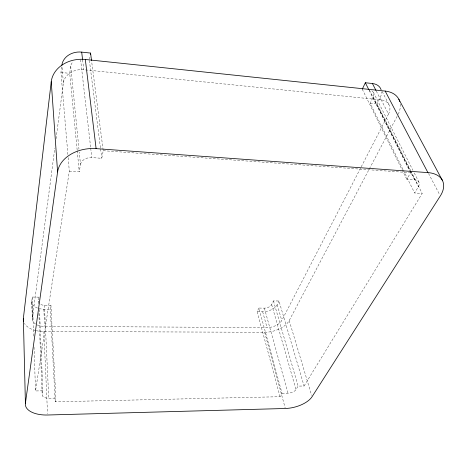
<?xml version="1.0" encoding="UTF-8"?>
<svg xmlns="http://www.w3.org/2000/svg" width="467" height="467" viewBox="0 0 467 467"><rect width="100%" height="100%" fill="white"/><g stroke="black" fill="none" stroke-linecap="round" stroke-linejoin="round"><path stroke-width="0.35" stroke-dasharray="2.33 1.75" d="M35.574 324.057A13.444 7.904 -4 0 1 32.392 318.441L31.814 301.081L32.328 297.035L38.983 297.14L39.07 299.318M67.902 154.554L60.944 72.473L61.702 66.495M32.392 318.441L54.832 148.103M56.069 138.705L63.419 82.91L61.872 65.164M38.498 303.871L38.983 297.14M77.16 150.082L69.723 73.348L70.721 66.069A8.826 7.361 0 0 1 73.167 61.772M39.491 309.487L42.841 390.815L35.533 390.955L69.314 171.173L68.147 157.443M282.033 393.296L287.993 393.173A6.485 3.164 -14.7 0 0 296.008 389.601L298.109 386.11L304.075 385.999L278.986 300.999L273.458 300.911L271.66 304.577A5.948 3.427 -15.2 0 1 264.386 308.138L258.864 308.062L282.033 393.296L280.037 396.716L55.188 401.795L50.319 309.259L50.938 305.336L44.423 305.249A6.602 3.987 -3.6 0 1 40.559 304.379M89.606 59.175L89.927 57.143M42.841 390.815L42.205 394.633A7.256 3.742 -5.3 0 0 48.755 398.246L55.894 398.094L50.938 305.336M69.314 171.173L79.267 171.798L80.493 164.425L79.273 152.131M55.188 401.795L55.894 398.094M80.493 164.425A10.029 7.425 -4.2 0 1 91.795 157.601L101.777 158.29L103.225 150.707L91.655 61.504M280.037 396.716L257.159 311.67L258.864 308.062M403.027 169.579L370.173 103.277L373.226 97.031A8.114 5.697 -29 0 0 371.031 90.37M257.159 311.67L262.658 311.734A11.903 6.859 -15.2 0 0 277.164 304.659L278.986 300.999M410.429 170.151L377.056 103.96L380.15 97.743A16.228 11.401 -29.1 0 0 381.475 91.754M37.232 324.944A13.444 7.904 -4 0 0 44.634 326.392L267.007 327.577A12.101 6.777 -15.1 0 0 281.788 320.49L360.886 167.495M361.224 166.847L388.515 114.059L380.15 97.743M36.245 330.677A22.416 13.181 -3.9 0 0 43.851 331.517L264.661 332.276A20.169 11.296 -15.1 0 0 289.196 320.549L397.849 114.952M304.075 385.999L422.186 193.461L414.62 192.982L418.409 186.707A9.095 5.575 -25.4 0 0 414.544 179.807L406.78 179.27L410.586 172.737L409.606 170.782M38.948 308.524A13.204 7.98 -3.6 0 0 43.845 309.183L50.319 309.259M103.225 150.707L410.586 172.737M60.944 72.473L69.723 73.348M370.173 103.277L377.056 103.96M63.419 82.91A18.085 14.786 -1.1 0 1 83.756 69.711L380.792 99.856A16.584 11.383 -28.3 0 1 388.515 114.059M428.519 173.45L439.645 194.663M382.146 91.497L388.993 104.666M376.285 91.059L380.792 99.856M373.372 92.349L412.933 170.356M414.252 172.959L418.87 182.06M410.756 170.799L422.186 193.461M373.226 97.031L410.219 170.461M410.551 171.115L418.409 186.707M369.321 89.962L414.544 179.807M369.134 90.306L409.279 170.134M403.348 170.227L414.62 192.982M362.275 89.22L406.78 179.27M289.196 320.549L311.623 395.362M277.164 304.659L281.788 320.49M273.458 300.911L298.109 386.11M271.66 304.577L296.008 389.601M264.386 308.138L287.993 393.173M262.658 311.734L267.007 327.577M264.661 332.276L285.127 407.79M89.39 60.529L100.498 148.226M100.592 148.944L101.777 158.29M82.601 59.858L83.756 69.711M80.593 59.607L90.645 147.514M90.726 148.232L91.795 157.601M70.721 66.069L78.981 149.236M77.23 150.806L79.267 171.798M44.423 305.249L48.755 398.246M43.845 309.183L44.634 326.392M43.851 331.517L47.523 413.552M38.878 313.287L42.188 395.129M32.328 297.035L33.717 337.746M34.038 347.226L35.533 390.955M31.791 302.131L32.369 319.481M35.597 330.519A22.416 13.181 -3.9 0 1 24.477 323.444M400.272 104.094A27.646 18.978 -28.3 0 1 398.129 114.409M38.51 302.213A6.602 3.987 -3.6 0 1 38.428 301.174M37.483 308.051A13.204 7.98 -3.6 0 1 31.814 301.081"/><path stroke-width="0.7" d="M385.182 91.077L427.918 172.609A30.629 18.522 -25.1 0 1 440.317 195.947L312.038 396.746A21.78 10.467 -14.7 0 1 285.319 408.491L47.587 415.005A24.395 12.381 -5.5 0 1 25.405 403.307L23.362 318.366L51.242 81.743A30.151 24.658 -1 0 1 85.315 59.472L385.182 91.077A27.646 18.978 -28.3 0 1 399.781 101.584M25.405 403.307L57.587 171.996L51.242 81.743M90.347 54.429L90.563 53.075L81.696 52.117A17.653 14.728 0 0 0 61.872 65.164M362.275 89.22L365.334 82.747L372.427 83.517A16.228 11.401 -29.1 0 1 381.101 89.746M57.587 171.996A33.822 24.745 -4.4 0 1 96.109 148.629L427.918 172.609M398.847 99.255L442.395 180.379M372.427 83.517L375.964 90.429M365.334 82.747L368.819 89.676M90.563 53.075L91.567 60.803M85.315 59.472L96.109 148.629M81.696 52.117L82.601 59.858M23.56 321.249A22.416 13.181 -3.9 0 1 23.362 318.366"/></g></svg>
